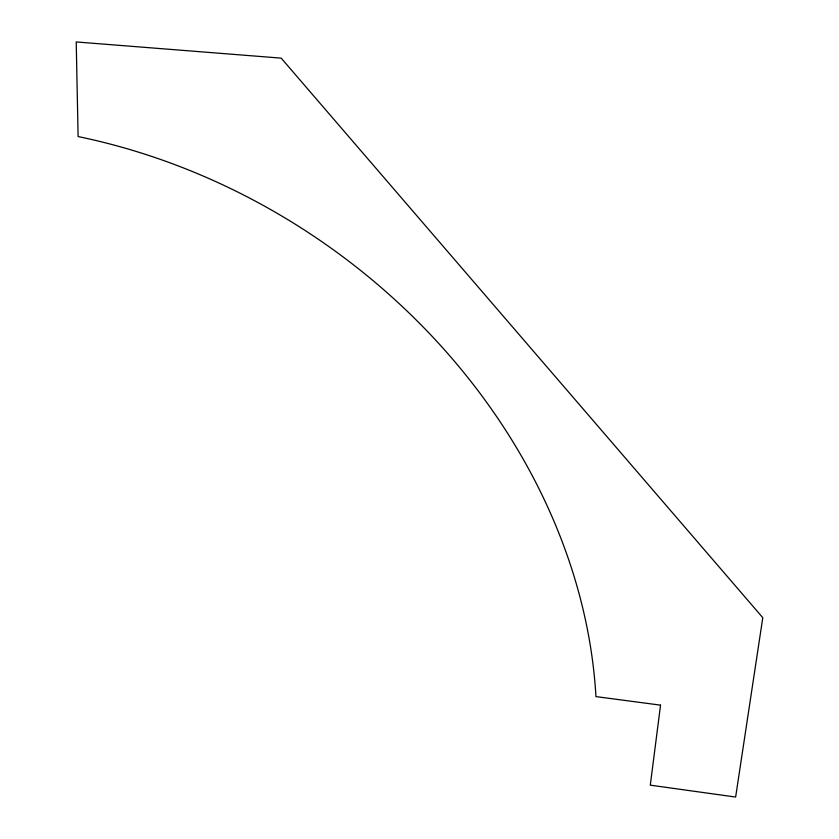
<?xml version="1.0" encoding="UTF-8"?>
<svg xmlns="http://www.w3.org/2000/svg" width="839" height="839" viewBox="0 0 839 839"><rect width="100%" height="100%" fill="white"/><g stroke="black" fill="none" stroke-linecap="round" stroke-linejoin="round"><path stroke-width="1.26" d="M660.545 705.148L650.288 785.157L735.635 797.05L762.787 617.693L281.18 58.132L76.213 41.95L78.111 136.558A573.991 475.933 35.1 0 1 595.952 696.601L660.545 705.148"/></g></svg>
